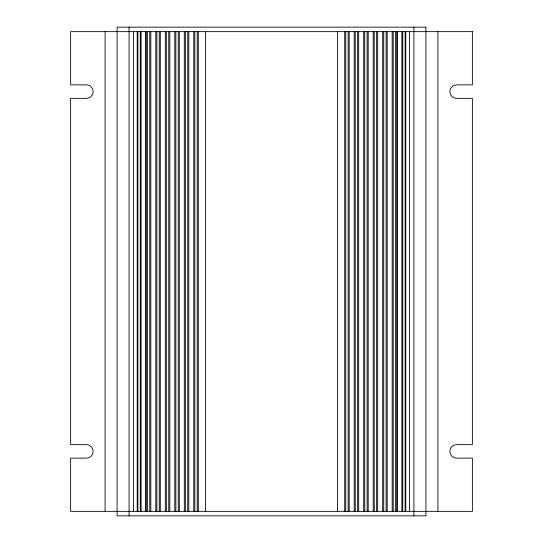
<?xml version="1.0" encoding="UTF-8"?>
<svg xmlns="http://www.w3.org/2000/svg" width="543" height="543" viewBox="0 0 543 543"><rect width="100%" height="100%" fill="white"/><g stroke="black" fill="none" stroke-linecap="round" stroke-linejoin="round"><path stroke-width="0.81" d="M437.896 31.65L437.896 511.35M413.915 27.15L413.915 515.85M409.415 31.65L409.415 511.35M405.784 31.65L405.784 511.35M405.126 31.65L405.126 511.35M402.73 31.65L402.73 511.35M401.888 31.65L401.888 511.35M397.422 31.65L397.422 511.35M396.682 31.65L396.682 511.35M395.63 31.65L395.63 511.35M393.234 31.65L393.234 511.35M392.182 31.65L392.182 511.35M387.186 31.65L387.186 511.35M386.134 31.65L386.134 511.35M383.738 31.65L383.738 511.35M382.686 31.65L382.686 511.35M377.69 31.65L377.69 511.35M376.638 31.65L376.638 511.35M374.242 31.65L374.242 511.35M373.19 31.65L373.19 511.35M368.195 31.65L368.195 511.35M367.143 31.65L367.143 511.35M364.747 31.65L364.747 511.35M363.695 31.65L363.695 511.35M358.699 31.65L358.699 511.35M357.647 31.65L357.647 511.35M355.251 31.65L355.251 511.35M354.199 31.65L354.199 511.35M349.203 31.65L349.203 511.35M348.151 31.65L348.151 511.35M345.755 31.65L345.755 511.35M344.703 31.65L344.703 511.35M337.461 31.65L337.461 511.35M205.539 31.65L205.539 511.35M198.297 31.65L198.297 511.35M197.245 31.65L197.245 511.35M194.849 31.65L194.849 511.35M193.797 31.65L193.797 511.35M188.801 31.65L188.801 511.35M187.749 31.65L187.749 511.35M185.353 31.65L185.353 511.35M184.301 31.65L184.301 511.35M179.305 31.65L179.305 511.35M178.253 31.65L178.253 511.35M175.857 31.65L175.857 511.35M174.805 31.65L174.805 511.35M169.81 31.65L169.81 511.35M168.758 31.65L168.758 511.35M166.362 31.65L166.362 511.35M165.31 31.65L165.31 511.35M160.314 31.65L160.314 511.35M159.262 31.65L159.262 511.35M156.866 31.65L156.866 511.35M155.814 31.65L155.814 511.35M150.818 31.65L150.818 511.35M149.766 31.65L149.766 511.35M147.37 31.65L147.37 511.35M146.318 31.65L146.318 511.35M145.578 31.65L145.578 511.35M141.112 31.65L141.112 511.35M140.27 31.65L140.27 511.35M137.874 31.65L137.874 511.35M137.216 31.65L137.216 511.35M133.585 31.65L133.585 511.35M129.085 27.15L129.085 515.85M105.104 31.65L105.104 511.35M425.902 27.15L117.098 27.15L117.098 515.85L425.902 515.85L425.902 27.15M472.376 31.65L70.624 31.65L70.624 84.864L86.364 84.864A6.747 6.747 0 0 1 93.111 91.611A6.747 6.747 0 0 1 86.364 98.358L70.624 98.358L70.624 444.642L86.364 444.642A6.747 6.747 0 0 1 93.111 451.389A6.747 6.747 0 0 1 86.364 458.136L70.624 458.136L70.624 511.35L472.376 511.35L472.376 458.136L456.636 458.136A6.747 6.747 0 0 1 449.889 451.389A6.747 6.747 0 0 1 456.636 444.642L472.376 444.642L472.376 98.358L456.636 98.358A6.747 6.747 0 0 1 449.889 91.611A6.747 6.747 0 0 1 456.636 84.864L472.376 84.864L472.376 31.65"/></g></svg>
